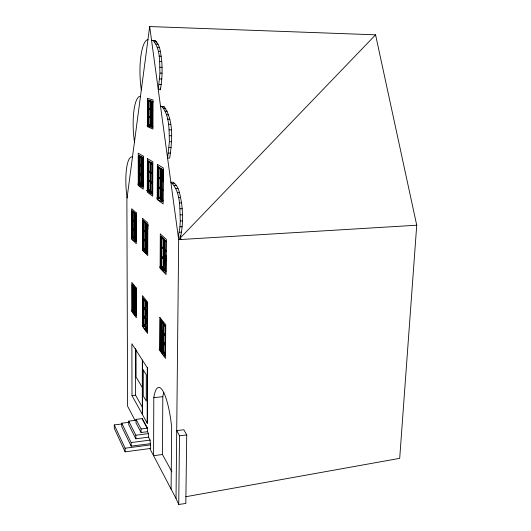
<?xml version="1.0" encoding="UTF-8"?>
<svg xmlns="http://www.w3.org/2000/svg" width="531" height="531" viewBox="0 0 531 531"><rect width="100%" height="100%" fill="white"/><g stroke="black" fill="none" stroke-linecap="round" stroke-linejoin="round"><path stroke-width="0.8" d="M141.087 184.748L141.093 157.13L139.222 156.008L139.228 183.394M147.499 431.71L141.073 432.513L141.073 428.948L136.009 419.357L142.295 418.601L147.505 428.152L147.499 431.71L148.527 433.608L148.521 437.179L150.1 440.119L150.698 448.449L125.13 451.835L114.291 428.358L114.271 424.919L121.553 424.037M141.213 184.841L141.219 157.203L143.131 158.344M141.299 175.854L143.031 177.042L143.025 185.777L141.292 184.522L141.299 175.854L141.757 175.847L141.75 184.509L142.905 185.346M141.299 166.767L143.038 167.882L143.031 176.657L141.299 175.476L141.299 166.767L141.757 166.761L141.757 175.462L142.912 176.252M141.306 157.641L143.045 158.683L143.038 167.497L141.299 166.382L141.306 157.641L141.764 157.627L141.757 166.376L142.919 167.119M141.465 184.297L141.465 175.648L139.308 174.493L139.308 183.076L141.007 184.31L141.465 184.297L139.759 183.062L139.759 174.48L139.308 174.493M141.465 175.263L141.472 166.575L139.308 165.486L139.308 174.108L141.007 175.276L141.465 175.263L139.759 174.102L139.759 165.48L139.308 165.486M141.472 166.19L141.472 157.455L139.301 156.439L139.308 165.101L141.014 166.196L141.472 166.19L139.759 165.095L139.759 156.433L139.301 156.439M142.295 419.178L142.295 418.601M142.301 414.273L142.335 360.031M142.5 414.631L142.534 360.35M142.773 186.905L142.799 157.84L138.644 155.364L138.657 183.885L143.237 186.892M143.012 325.251L143.031 298.21L143.483 298.183L143.456 325.218L143.012 325.251L143.934 326.525M147.817 229.438L147.824 224.52L147.359 224.54L147.306 253.247L143.071 248.913L143.098 220.737L143.556 220.717L143.529 248.886L146.709 252.139M143.582 324.846L143.602 298.88L145.487 301.25L145.448 327.428M143.655 248.455L143.682 221.4L145.607 223.113L145.56 250.406M144.107 324.56L143.662 324.6L145.368 326.95L145.813 326.917L144.107 324.56L144.113 316.423L145.826 318.713L145.381 318.753L143.669 316.463M144.113 316.064L143.669 316.098L145.381 318.388L145.826 318.354L144.113 316.064L144.127 307.887L145.414 309.56M144.127 307.529L143.675 307.562L145.394 309.785L145.846 309.752L144.127 307.529L144.133 300.134M144.193 248.143L144.2 239.667L143.742 239.687L145.494 241.393L145.481 249.942L145.939 249.915L143.735 248.169L145.481 249.942M144.2 239.289L143.748 239.308L145.952 240.994L144.2 239.289L144.206 230.766L143.755 230.793L145.965 232.405L144.206 230.766M144.213 230.394L143.755 230.414L145.965 232.027L144.213 230.394L144.22 221.832L143.762 221.852L145.979 223.398M159.957 73.086C159.36 62.326 160.827 49.044 153.087 40.515L151.561 40.31L155.152 40.635C160.853 45.772 160.674 54.534 161.769 61.589C162.426 70.975 162.074 80.453 160.355 89.719L158.271 89.646L159.957 73.086L162.061 73.178M145.368 326.95L145.381 318.753M145.381 318.388L145.394 310.15L143.675 307.92M145.394 309.785L145.408 301.508L143.689 299.345M145.494 241.014L145.507 232.432M145.507 232.047L145.521 223.418M145.574 327.6L145.613 301.409L147.532 303.818M145.693 250.532L145.733 223.232L147.691 224.978L147.598 229.246M147.399 329.751L145.66 327.355L145.673 319.144L146.118 319.104L147.432 320.857M147.412 321.109L145.673 318.779L145.686 310.529L147.007 311.631M147.432 312.434L145.686 310.164L145.7 301.88L147.445 304.084M147.552 252.052L145.779 250.247L145.786 241.685L147.572 243.43M147.572 243.045L145.793 241.306L145.806 232.711L147.452 233.799M147.591 233.998L145.806 232.326L145.819 223.69L148.069 225.27L143.098 220.737M145.819 323.638L145.826 319.536M145.833 315.056L145.839 310.94M145.846 306.44L145.852 302.305M145.939 246.809L145.952 242.149M145.959 237.875L145.965 233.189M145.972 228.894L145.979 224.188M147.412 329.114L146.105 327.315L146.118 319.104M147.432 320.492L146.118 318.746L146.131 310.496M146.151 301.847L146.138 310.131L147.445 311.83M147.572 251.575L146.231 250.22L146.251 241.665M147.14 242.156L146.251 241.286L146.264 232.684M147.459 233.421L146.264 232.306L146.277 223.67M147.187 423.121L147.293 367.744M147.764 190.563L147.824 160.833L148.295 160.827L148.235 190.549L147.764 190.563L152.736 193.842M147.95 100.127L147.897 125.21L152.47 127.188L152.556 101.58L147.95 100.127L153.047 101.58M148.375 125.21L148.428 100.133M148.368 190.058L148.428 161.504L150.479 162.725L150.399 191.532M148.507 124.772L148.561 100.678L150.645 101.335L150.578 125.655M148.474 180.779L150.333 182.053L150.306 191.074L148.454 189.726L148.474 180.779L150.811 182.04M148.501 171.394L150.359 172.588L150.333 181.655L148.481 180.381L148.501 171.394L150.837 172.575M148.521 161.962L150.386 163.077L150.359 172.183L148.501 170.995L148.521 161.962L150.24 162.698M148.62 116.92L150.505 117.656L150.485 125.276L148.6 124.473L148.62 116.92L150.359 117.411M148.634 108.994L150.525 109.671L150.505 117.324L148.62 116.588L148.634 108.994L150.379 109.446M148.653 101.043L150.552 101.647L150.525 109.333L148.634 108.663L148.653 101.043L151.036 101.653L151.023 106.26M150.784 191.06L148.926 189.713L148.945 180.766M148.972 171.38L148.952 180.374L150.811 181.642M150.837 172.177L148.972 170.982L148.992 161.948M150.339 125.011L149.078 124.473L149.098 116.92M149.118 109.001L149.098 116.588L150.359 117.079M149.131 101.049L149.118 108.663L150.379 109.107M150.532 191.631L150.612 162.811L152.696 164.052M150.711 125.714L150.777 101.381L152.901 102.052M152.51 192.673L150.625 191.299L150.651 182.266L152.543 183.567M152.543 183.162L150.651 181.867L150.678 172.794L152.417 173.591M150.678 172.389L150.704 163.269L152.603 164.404L152.576 173.604L150.678 172.389L152.105 172.356M152.729 126.239L150.804 125.416L150.831 117.782L152.596 118.287M152.755 118.201L150.831 117.444L150.85 109.784L152.623 110.242M152.782 110.129L150.85 109.446L150.87 101.753L152.809 102.37M152.357 192.202L151.096 191.286L151.123 182.252L152.39 183.122M152.39 182.717L151.123 181.854L151.149 172.781M151.308 117.782L151.289 125.416L152.576 125.96M151.335 109.784L151.315 117.444L152.596 117.948M150.552 101.647L151.355 101.753L151.335 109.446L152.623 109.904M169.396 141.697C168.958 130.062 169.86 116.382 162.147 106.824L160.528 106.22L164.252 106.884C174.261 121.44 171.971 141.385 169.708 158.085L167.584 158.079L169.396 141.697L171.54 141.724M180.294 220.929C179.578 208.139 181.078 191.598 170.869 182.219L173.013 182.206C179.584 186.593 180.002 195.806 181.562 202.862C182.976 214.192 183.009 225.814 180.507 236.999L178.33 237.072L179.943 226.797L180.294 220.929L182.491 220.876M152.258 193.861L152.357 163.535L147.824 160.833M152.603 193.145L152.576 174.009L150.678 172.794M171.108 489.111L171.659 427.017A41.624 9.087 84.4 0 0 162.758 390.743A41.624 9.087 84.4 0 0 153.798 397.673L153.578 455.704L162.446 454.503L171.925 471.82M162.612 169.336L157.853 166.814L157.714 197.857L158.942 198.76M158.198 197.837L158.351 166.8M158.351 197.326L158.49 167.517L160.734 168.851L160.568 198.946M160.462 198.076L158.935 196.974L158.981 187.635L158.49 187.649L160.521 189.043M160.395 178.29L159.034 177.42L159.081 167.982L160.448 168.798M160.72 199.059L160.88 168.944L163.17 170.312L163.097 181.814M162.884 200.214L160.82 198.713L160.873 189.275L162.924 190.33M162.944 190.277L160.873 188.863L160.926 179.378L163.508 180.699L160.926 179.378M160.926 178.954L160.979 169.422L161.477 169.416L161.424 178.947L163.508 180.274L160.926 178.954L162.42 178.92M160.322 319.954L160.163 349.013L160.641 348.967L160.8 319.914L160.322 319.954L165.214 326.107L165.008 355.724M162.864 199.822L161.311 198.694L161.364 189.262M161.424 179.365L161.371 188.844L162.924 189.912M160.787 348.588L160.946 320.684M161.251 266.403L161.417 237.224L163.681 239.242L163.495 268.686M161.411 339.548L161.358 348.29L163.362 351.037L162.878 351.084L160.88 348.336L160.933 339.588L161.411 339.548L163.415 342.223L162.931 342.269L160.933 339.588M161.464 330.375L161.411 339.156L163.415 341.838L162.937 341.878L160.933 339.203L160.986 330.415L161.464 330.375L162.971 332.326M160.986 330.023L161.039 321.195L161.517 321.155L161.464 329.983L163.475 332.585L162.99 332.632L160.986 330.023L161.464 329.983M161.895 256.931L161.836 266.071L163.887 268.155L163.395 268.182L161.351 266.097L161.404 256.958L163.946 258.936L161.404 256.958M161.948 247.34L161.895 256.526L163.946 258.531L161.404 256.553L161.457 247.366L164.006 249.265L161.457 247.366M161.457 246.961L161.51 237.722L162.001 237.702L161.948 246.935L164.013 248.853L161.457 246.961L161.948 246.935M157.853 166.814L162.818 169.774L162.632 201.461L160.17 199.663M163.004 180.288L163.063 170.67L160.979 169.422M162.878 351.084L162.931 342.269M162.937 341.878L162.99 333.023L160.986 330.415M162.99 332.632L163.05 323.724L161.039 321.195M163.395 268.182L163.455 258.962M163.455 258.557L163.515 249.291M163.515 248.88L163.575 239.567L161.51 237.722M162.971 351.608L163.15 323.452L161.384 321.235M162.446 454.503L162.811 396.664A41.471 9.458 84.3 0 1 163.78 392.296M163.117 351.807L163.296 323.638L165.546 326.472M163.641 268.839L163.827 239.381L166.137 241.439M165.254 354.356L163.216 351.555L163.276 342.727L163.76 342.681L165.393 344.871M163.276 342.336L163.336 333.468L165.38 336.13L165.32 345.07L163.276 342.336L163.76 342.289L165.4 344.48M165.406 332.466L165.387 335.731L163.336 333.07L163.395 324.156L165.446 326.744M163.8 259.307L165.898 261.352L165.831 270.664L163.747 268.54L163.8 259.307L165.871 260.814M165.938 255.484L165.898 260.94L163.807 258.896L163.867 249.616L165.964 251.581M165.964 251.17L163.867 249.205L163.926 239.879L164.424 239.859L164.364 249.178L165.938 250.652M163.382 347.035L163.409 343.026M163.442 337.809L163.468 333.787M163.913 264.312L163.94 259.705M163.973 254.668L163.993 251.581M165.333 353.752L163.701 351.509L163.76 342.681M163.76 342.289L163.82 333.422L165.048 335.021M165.46 335.154L163.82 333.03L163.88 324.116M165.805 270.1L164.238 268.507L164.298 259.281M165.871 260.402L164.298 258.869L164.358 249.59L165.413 250.572M165.586 271.978L165.791 240.974M165.353 354.887L165.314 345.462L163.276 342.727M178.735 504.45L179.498 435.772L176.717 430.568L183.852 429.771L186.72 434.949L185.823 503.468L178.735 504.45L176.02 498.476L178.675 239.64L149.682 26.55L375.57 34.827L416.729 225.217L399.697 458.353L185.817 496.717M149.682 26.55L126.882 199.43L127.593 406.175L135.239 420.744M147.963 39.579L147.957 39.633A35.776 9.425 88 0 0 141.319 89.938L141.326 89.898M140.489 96.277L140.483 96.323A33.732 8.629 87 0 0 134.456 141.983L134.462 141.943M132.478 156.984L132.471 157.03A31.701 7.759 86 0 0 127.082 197.937L127.082 197.917M375.57 34.827L178.675 239.64L416.729 225.217M147.379 330.786L146.251 331.251L142.122 325.324L143.456 324.68L147.479 330.229M136.188 315.301L135.106 315.733L131.396 310.396L132.664 309.785L136.401 314.943M165.831 271.759L164.583 272.244L159.639 266.947L161.105 266.257L166.084 271.334M147.538 253.048C146.211 254.747 139.766 248.176 143.304 248.714L143.529 248.329L147.24 252.112M136.109 241.359C134.861 242.939 128.987 236.972 132.305 237.47L132.518 237.105L136.328 240.988M162.884 201.249C161.577 202.809 153.957 197.233 157.959 197.645L158.205 197.227L162.984 200.711M143.005 186.706C141.83 188.093 135.286 183.341 138.883 183.686L139.109 183.308L143.237 186.315M152.716 127.015C151.587 128.044 144.173 124.805 148.136 125.044L148.375 124.712L152.961 126.677M129.146 422.298L121.738 423.194L121.752 426.652L131.177 446.173L150.087 443.704M114.271 424.919L125.117 448.217L150.704 444.865M121.738 423.194L131.164 442.562L150.1 440.119M136.075 420.253L128.708 421.143L128.714 424.614L135.85 438.798L148.521 437.179M128.708 421.143L135.843 435.214L148.527 433.608M141.073 428.948L147.505 428.152M179.498 435.772L186.72 434.949M153.798 397.673L162.811 396.664M131.993 395.608L147.386 423.486L147.499 368.063L131.88 343.783L131.993 395.608L135.597 395.21L142.447 407.383M163.216 351.555L163.701 351.509M160.88 348.336L161.358 348.29M160.933 339.203L162.367 339.077M162.99 333.023L163.475 332.977M163.336 333.07L163.82 333.03M145.66 327.355L146.105 327.315M145.673 318.779L146.118 318.746M134.801 303.971L132.83 301.94L132.85 309.699L134.423 311.252M145.394 310.15L145.839 310.117M145.686 310.164L147.034 310.064M132.85 309.699L134.383 311.816L134.808 311.783M136.248 313.761L134.648 312.175L136.208 314.332M132.83 301.601L134.801 303.626L132.83 301.601L132.816 293.809L134.788 295.78M145.408 301.508L145.852 301.475L144.996 300.393M132.83 301.94L136.241 305.551M136.241 305.896L134.635 304.356L136.201 306.453M132.803 285.638L134.774 287.556L132.803 285.638L132.816 293.464L134.091 293.377M132.816 293.464L134.788 295.435L133.241 293.437L133.228 285.612M132.816 293.809L136.228 297.307M132.617 284.543L132.664 310.296L132.239 310.33L132.186 284.57L135.943 289.289L136.374 289.262L135.432 288.081M161.351 266.097L161.836 266.071M163.747 268.54L164.238 268.507M163.807 258.896L164.298 258.869M161.404 256.553L161.895 256.526M163.867 249.205L164.364 249.178M145.779 250.247L146.231 250.22M143.071 248.913L143.529 248.886M145.494 241.393L145.952 241.373L144.2 239.667M134.27 238.532L134.708 238.512L133.135 236.919L133.122 228.854L132.69 228.874L132.704 236.939L134.27 238.532L134.257 230.408L132.69 228.874M135.843 238.738L134.535 238.804L136.135 240.424L136.122 232.233L134.529 230.666L134.96 230.646L134.974 238.784L136.042 239.866M136.016 214.511L132.033 210.873L132.086 237.656L136.328 241.525M145.793 241.306L146.251 241.286M132.704 236.939L133.135 236.919M132.086 237.656L132.518 237.636L132.465 210.853M134.257 230.049L134.695 230.029L133.122 228.496L133.108 220.398L132.677 220.418L132.69 228.516L134.257 230.049L134.243 221.892L132.677 220.418M135.836 230.248L134.529 230.308L136.122 231.868M134.257 230.408L134.695 230.388M145.806 232.326L146.264 232.306M132.69 228.516L133.122 228.496M132.67 220.06L134.682 221.507L132.67 220.06L132.657 211.922L134.668 213.316M135.823 221.726L134.516 221.779L136.115 223.272M134.243 221.892L134.682 221.872L134.688 226.764M136.022 223.12L134.516 222.137L136.115 223.637M158.935 196.974L158.45 196.988L160.475 198.461M160.82 198.713L161.311 198.694M150.625 191.299L151.096 191.286M179.279 232.239L181.469 232.173M159.97 187.191L158.497 187.231L160.528 188.624M160.873 188.863L162.36 188.817M148.454 189.726L148.926 189.713M139.308 183.076L140.662 183.042M138.657 183.885L139.109 183.872L139.102 155.357L138.644 155.364M141.292 184.522L141.75 184.509M179.943 226.797L182.14 226.737M148.481 180.381L149.895 180.348M150.651 181.867L151.123 181.854M141.299 175.476L141.757 175.462M159.034 177.42L158.543 177.427L160.581 178.735M148.501 170.995L148.972 170.982M139.308 174.108L140.669 174.082M180.308 214.849L182.511 214.803M141.299 166.382L141.757 166.376M162.818 169.774L163.322 169.761M179.996 208.763L182.193 208.723M152.357 163.535L152.842 163.528L151.541 162.758M139.308 165.101L140.669 165.081M142.799 157.84L143.257 157.833L139.102 155.357M179.365 202.902L181.562 202.862M178.436 197.459L180.626 197.432M177.248 192.634L179.432 192.607M175.841 188.591L178.018 188.565M174.274 185.445L176.438 185.432M172.595 183.308L174.752 183.288M148.6 124.473L149.078 124.473M150.804 125.416L152.251 125.409M148.62 116.588L150.054 116.588M150.831 117.444L152.278 117.444M148.634 108.663L150.074 108.669M150.85 109.446L152.304 109.452M168.466 153.074L170.604 153.087M169.077 147.552L171.221 147.572M169.402 135.724L171.553 135.75M169.104 129.836L171.247 129.869M168.506 124.247L170.65 124.287M167.63 119.156L169.767 119.203M166.515 114.736L168.646 114.789M165.194 111.138L167.318 111.198M162.147 106.824L164.252 106.884M163.721 108.477L165.838 108.536M159.101 84.509L161.192 84.582M159.665 78.92L161.763 79.006M159.957 67.205L162.061 67.298M159.672 61.483L161.769 61.589M159.101 56.133L161.198 56.24M158.271 51.334L160.362 51.447M157.209 47.259L159.3 47.372M153.087 40.515L155.152 40.635M154.574 41.77L156.645 41.883M155.961 44.033L158.046 44.153M151.355 101.753L152.649 102.164M150.85 109.784L152.782 110.468M150.831 117.782L152.755 118.539M148.945 161.212L150.246 161.982M139.759 156.433L140.901 157.116M152.45 164.019L151.182 163.256L151.156 172.376L152.424 173.192M162.174 169.827L163.568 170.663M158.59 167.988L160.627 169.216M139.759 165.48L140.901 166.21M160.395 178.701L159.034 177.832L158.988 187.217L160.342 188.147M158.537 177.845L160.574 179.153M139.759 174.48L140.894 175.257M158.981 187.635L160.342 188.565M160.873 189.275L162.944 190.702M139.699 184.303L141.465 185.598M134.655 212.805L136.301 214.265L135.856 214.285L135.89 241.545M144.166 221.261L145.992 222.887M164.623 239.461L161.271 236.481L161.099 266.854L164.975 270.817M166.004 241.266L160.78 236.507L160.614 266.887L163.926 270.279M136.109 215.009L134.502 213.568L134.94 213.555L134.954 221.759L136.022 222.755M163.926 239.879L166.03 241.764M133.108 220.398L134.157 221.381M145.806 232.711L147.585 234.377M136.029 231.33L134.96 230.288L134.954 222.124M133.122 228.854L134.17 229.877M133.606 238.744L135.783 240.968M133.082 285.134L134.496 286.899M145.806 301.097L146.735 302.258M162.274 321.759L163.256 322.987M135.83 288.877L135.04 287.888L135.053 295.78M146.589 302.398L147.465 303.5M136.261 289.647L134.535 287.477L134.569 312.414M143.031 298.21L147.206 303.46L147.153 330.992L145.315 328.437M134.608 287.915L136.182 289.899L136.195 297.845L134.622 295.807M135.053 296.125L136.235 297.652M134.622 296.152L136.195 298.196L136.201 306.108L134.635 304.011M145.686 310.529L147.432 312.799M145.673 319.144L147.412 321.474M133.135 310.94L135 313.522M161.125 349.637L162.579 351.648M132.71 310.974L135.969 315.494L135.943 289.289M160.647 349.683L163.555 353.712M142.673 388.101L136.069 376.977L136.042 349.75M142.666 419.862L147.133 428.059M149.755 448.416L176.02 498.476M141.073 432.513L136.009 422.849L136.009 419.357M160.13 88.073L160.355 89.719M180.281 235.366L180.852 239.508M125.117 448.217L125.13 451.835M132.631 237.218L132.584 211.497L134.31 213.037L134.35 238.97M132.777 309.938L132.723 285.2L134.423 287.331L134.456 312.261M131.164 442.562L131.177 446.173M136.201 231.874L136.182 214.71L134.423 213.137L134.462 239.083M135.843 435.214L135.85 438.798M135.544 348.382L135.597 395.21M135.053 296.909L135.06 303.978M135.06 304.323L135.073 312.142M134.675 214.132L134.682 218.234M134.695 231.197L134.701 235.26M134.774 288.346L134.781 292.282M134.788 296.57L134.794 300.493M134.801 304.754L134.808 308.657M134.23 213.329L134.243 221.527M134.35 287.59L134.356 295.468M134.356 295.813L134.37 303.659M134.37 304.004L134.383 311.816M133.095 211.902L133.108 220.04M133.241 293.776L133.254 301.568M133.254 301.913L133.268 309.666M142.627 295.886L142.607 326.472L147.572 333.402L147.638 302.146L142.627 295.886M142.68 218.473L142.66 250.347L147.731 255.59L147.804 222.993L142.68 218.473M143.224 156.134L143.197 189.142L138.252 185.472L138.239 153.213L143.224 156.134M143.27 369.948L143.251 395.92L146.251 401.064L146.29 374.76L143.27 369.948M146.821 190.589L151.302 194.087L152.742 193.244L148.235 189.959L146.821 190.589M147.386 158.577L147.319 192.202L152.716 196.204L152.828 161.769L147.386 158.577M147.499 98.301L147.445 126.677L152.935 129.086L153.034 100.007L147.499 98.301M157.382 164.437L157.222 199.55L163.123 203.931L163.342 167.935L157.382 164.437M159.207 349.099L164.039 356.016L165.254 355.505L165.499 355.093L160.641 348.389L159.207 349.099M159.858 317.405L159.678 350.274L165.493 358.372L165.725 324.74L159.858 317.405M160.302 234.032L160.116 268.394L166.077 274.554L166.322 239.342L160.302 234.032M136.248 212.798L131.655 208.743L131.721 239.043L136.281 243.756L136.248 212.798M136.321 288.008L131.814 282.379L131.88 311.524L136.354 317.757L136.321 288.008"/></g></svg>
